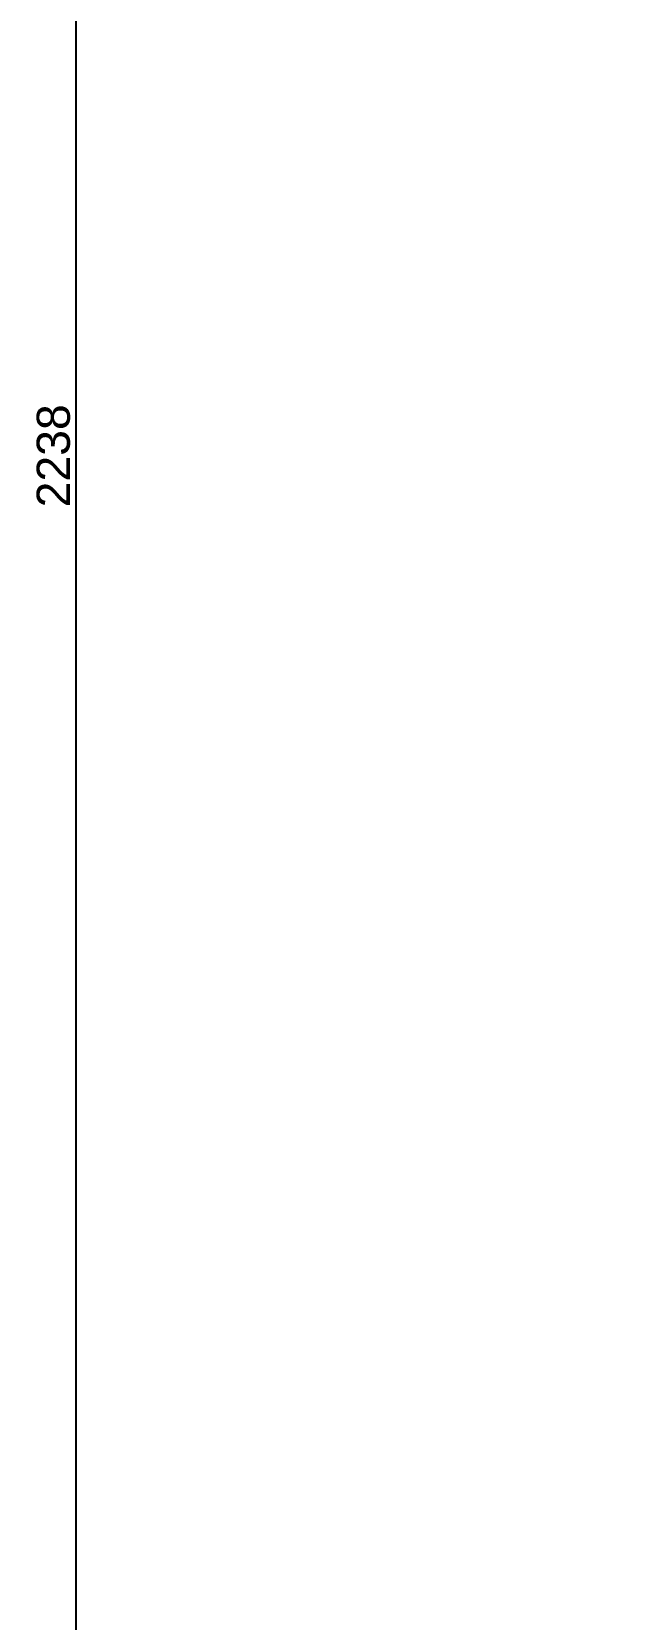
# Model space of a CAD drawing. Header units: millimetres. Extents: x 3895 to 4697, y -1269 to -217.
# Drawn here: x 4284 to 4354.1, y -939 to -747.6 of the extents above; entities that cross this region are included whole.
import ezdxf

# ---------------------------------------------------------------- set-up
doc = ezdxf.new("R2010")
doc.units = ezdxf.units.MM
doc.header["$LTSCALE"] = 0.1
doc.layers.add('DIM', color=3, linetype='Continuous', lineweight=13)
doc.styles.get("Standard").update_dxf_attribs({"font": 'arial.ttf'})
doc.dimstyles.new('ISO-25', dxfattribs={"dimtxt": 2.5, "dimasz": 2.5, "dimexe": 1.25, "dimexo": 0.625, "dimtad": 1, "dimlfac": 5, "dimtxsty": 'Standard', "dimcen": 2.5, "dimadec": 0, "dimazin": 0, "dimtfac": 1, "dimtmove": 0, "dimatfit": 3, "dimfxl": 1, "dimarcsym": 0})

# ---------------------------------------------------------------- blocks, each defined once
blk = doc.blocks.new('*D119')
at = {"layer": 'Defpoints', "color": 0, "transparency": 16777216}
for p in [(4354.07, -538.85), (4289.29, -1058.59), (4354.07, -1058.59)]:
    blk.add_point(p, dxfattribs=at)
at = {"layer": 'DIM', "color": 0, "lineweight": -2, "transparency": 16777216}
for p, q in [((4353.45, -538.85), (4288.04, -538.85)), ((4289.29, -542.85), (4289.29, -1054.59)), ((4353.45, -1058.59), (4288.04, -1058.59))]:
    blk.add_line(p, q, dxfattribs=at)
at = {"layer": 'DIM', "color": 0, "transparency": 16777216}
for points in [[(4288.63, -542.85), (4289.96, -542.85), (4289.29, -538.85)], [(4288.63, -1054.59), (4289.96, -1054.59), (4289.29, -1058.59)]]:
    blk.add_solid(points, dxfattribs=at)
at = {"layer": 'DIM', "color": 0, "transparency": 16777216, "insert": (4286.62, -798.72), "char_height": 4, "attachment_point": 5, "rotation": 90}
blk.add_mtext('2238', dxfattribs=at)

msp = doc.modelspace()

# ---------------------------------------------------------------- dimensions: what is measured, and where the dimension line sits
at = {"layer": 'DIM'}
dim = msp.add_linear_dim(base=(4289.2918, -1058.5925), p1=(4354.07, -538.8539), p2=(4354.07, -1058.5925), angle=90, text='2238', dimstyle='ISO-25', override={"dimtxt": 4, "dimasz": 4, "dimlfac": 4, "dimfxl": 1.25}, dxfattribs=at)
dim.commit()
dim.dimension.update_dxf_attribs({"geometry": '*D119', "text_midpoint": (4286.6232, -798.7232)})

doc.saveas('drawing.dxf')
